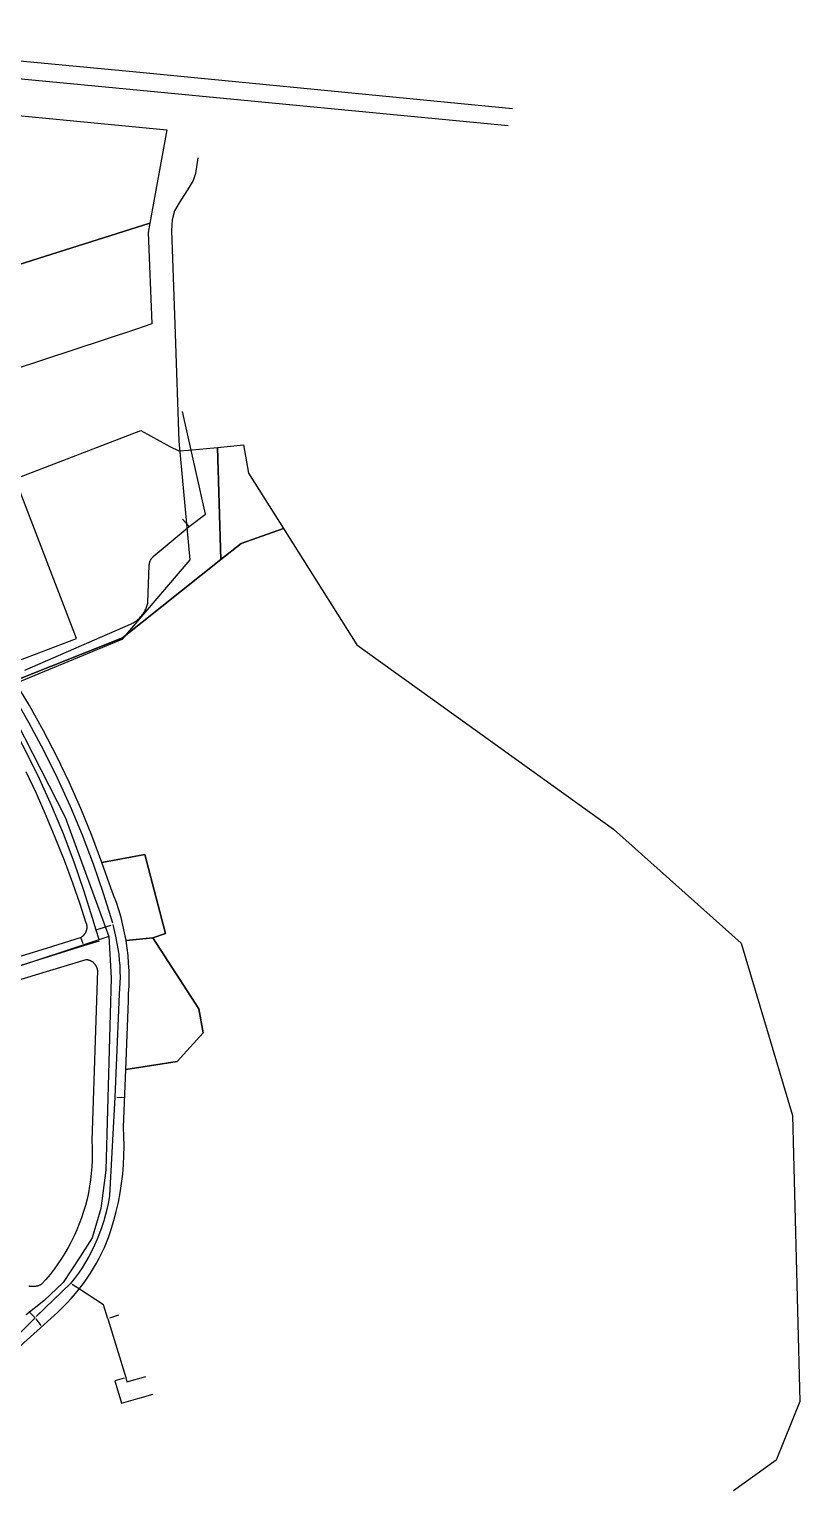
# Model space of a CAD drawing. Extents: x 1876309 to 1899261, y 443723 to 466661.
# Drawn here: x 1897187 to 1899261, y 452837 to 456754 of the extents above; entities that cross this region are included whole.
import ezdxf

# ---------------------------------------------------------------- set-up
doc = ezdxf.new("R2010")
doc.units = 0
doc.header["$MEASUREMENT"] = 0
for name, color, linetype in [('Parcels', 31, 'Continuous'), ('Roads', 7, 'Continuous'), ('Waterlines', 5, 'Continuous')]:
    doc.layers.add(name, color=color, linetype=linetype)

msp = doc.modelspace()

# ---------------------------------------------------------------- linework, layer by layer
at = {"layer": 'Parcels'}
for p, q in [((1897178.1, 454756.8), (1897205.7, 454697.7)), ((1897205.7, 454697.7), (1897231.8, 454638.2)), ((1897231.8, 454638.2), (1897256.2, 454580)), ((1897256.2, 454580), (1897280.5, 454518.1)), ((1897280.5, 454518.1), (1897303.1, 454457.2)), ((1897303.1, 454457.2), (1897322.9, 454400.5)), ((1897322.9, 454400.5), (1897339.6, 454349.6)), ((1897339.6, 454349.6), (1897340, 454348.5)), ((1897340, 454348.5), (1897340.3, 454347.4)), ((1897340.3, 454347.4), (1897340.6, 454346.4)), ((1897326.6, 454310), (1897232.2, 454280.5)), ((1897327.6, 454310.7), (1897326.6, 454310)), ((1897328.5, 454311.3), (1897327.6, 454310.7)), ((1897329.4, 454312), (1897328.5, 454311.3)), ((1897330.2, 454312.7), (1897329.4, 454312)), ((1897331.1, 454313.5), (1897330.2, 454312.7)), ((1897331.9, 454314.2), (1897331.1, 454313.5)), ((1897332.7, 454315), (1897331.9, 454314.2)), ((1897333.5, 454315.9), (1897332.7, 454315)), ((1897334.2, 454316.7), (1897333.5, 454315.9)), ((1897334.9, 454317.6), (1897334.2, 454316.7)), ((1897335.6, 454318.5), (1897334.9, 454317.6)), ((1897336.2, 454319.4), (1897335.6, 454318.5)), ((1897336.8, 454320.4), (1897336.2, 454319.4)), ((1897337.4, 454321.3), (1897336.8, 454320.4)), ((1897338, 454322.3), (1897337.4, 454321.3)), ((1897338.5, 454323.3), (1897338, 454322.3)), ((1897339, 454324.3), (1897338.5, 454323.3)), ((1897339.4, 454325.4), (1897339, 454324.3)), ((1897339.8, 454326.4), (1897339.4, 454325.4)), ((1897340.2, 454327.5), (1897339.8, 454326.4)), ((1897340.5, 454328.6), (1897340.2, 454327.5)), ((1897340.8, 454329.6), (1897340.5, 454328.6)), ((1897340.6, 454346.4), (1897340.9, 454345.3)), ((1897341, 454330.7), (1897340.8, 454329.6)), ((1897340.9, 454345.3), (1897341.1, 454344.2)), ((1897341.3, 454331.8), (1897341, 454330.7)), ((1897341.1, 454344.2), (1897341.3, 454343.1)), ((1897341.3, 454343.1), (1897341.5, 454341.9)), ((1897341.5, 454333), (1897341.3, 454331.8)), ((1897341.5, 454341.9), (1897341.6, 454340.8)), ((1897341.6, 454334.1), (1897341.5, 454333)), ((1897341.6, 454340.8), (1897341.7, 454339.7)), ((1897341.7, 454335.2), (1897341.6, 454334.1)), ((1897341.7, 454339.7), (1897341.8, 454338.6)), ((1897341.8, 454336.3), (1897341.7, 454335.2)), ((1897341.8, 454338.6), (1897341.8, 454337.4)), ((1897341.8, 454337.4), (1897341.8, 454336.3)), ((1897232.2, 454280.5), (1897130.3, 454248.6))]:
    msp.add_line(p, q, dxfattribs=at)
for points in [[(1896069.1, 456287.1), (1896175.3, 456428.8), (1896126.8, 456549.6), (1896137.5, 456619.7), (1896496.1, 456585.1), (1897557.2, 456482.8), (1897511.2, 456231.8), (1896453.2, 455897.1), (1896452.7, 455897.8), (1896425.5, 455932.9), (1896408.7, 455953.9), (1896364.9, 456006.1), (1896319.5, 456056.9), (1896272.5, 456106.1), (1896223.9, 456153.8), (1896173.7, 456199.9), (1896122.1, 456244.3), (1896069.1, 456287.1)], [(1896733.1, 455655.5), (1896685.3, 455608.9), (1896605.5, 455703), (1896528.1, 455799.1), (1896453.2, 455897.1), (1897511.2, 456231.8), (1897506.7, 456207.1), (1897516.6, 455961.5), (1897475.3, 455947), (1896805.4, 455725.8), (1896764.8, 455686.2), (1896733.1, 455655.5)], [(1897565.5, 455631), (1897589.5, 455619.1), (1897615.9, 455621.5), (1897693.5, 455628.7), (1897702.4, 455326.5), (1897437.5, 455116), (1897146.9, 455000.6), (1897122.5, 455041.2), (1897182, 455064), (1897313.8, 455114.7), (1897148.9, 455544.1), (1897487.6, 455674.2), (1897565.5, 455631)], [(1897871.3, 455409.9), (1897757.6, 455370.3), (1897702.4, 455326.5), (1897693.5, 455628.7), (1897763.5, 455635.2), (1897777.1, 455559.1), (1897871.3, 455409.9)], [(1897382.3, 454511.9), (1897498.1, 454533.2), (1897553.4, 454320.6), (1897519.3, 454308.8), (1897447.4, 454301.7), (1897443.6, 454322.5), (1897439.1, 454343.1), (1897433.9, 454363.5), (1897427.9, 454383.8), (1897421.4, 454403.9), (1897414.1, 454423.7), (1897406.2, 454443.2), (1897382.3, 454511.9)], [(1897446.6, 453954.1), (1897453.8, 454139.3), (1897454.5, 454158.6), (1897455.5, 454179.1), (1897455.9, 454199.6), (1897455.5, 454220.1), (1897454.5, 454240.6), (1897452.8, 454261.1), (1897450.4, 454281.4), (1897447.4, 454301.7), (1897519.3, 454308.8), (1897642.9, 454117.4), (1897654.7, 454053.2), (1897584.9, 453976.2), (1897446.6, 453954.1)]]:
    msp.add_lwpolyline(points, close=True, dxfattribs=at)
for points in [[(1897146.9, 455000.6), (1897437.5, 455116), (1897702.4, 455326.5), (1897757.6, 455370.3), (1897871.3, 455409.9), (1898068.9, 455097.1), (1898759, 454600.9), (1899102.4, 454294.8), (1899240.6, 453830.8), (1899260.7, 453061), (1899197, 452903.4), (1899082, 452820.8)], [(1897135.2, 453186), (1897263.1, 453301), (1897275.8, 453313), (1897288, 453325.3), (1897299.9, 453338.1), (1897311.3, 453351.3), (1897322.3, 453364.8), (1897332.8, 453378.7), (1897342.9, 453393), (1897351.6, 453406.2), (1897359.9, 453419.6), (1897367.8, 453433.3), (1897375.4, 453447.2), (1897382.4, 453461.4), (1897389.1, 453475.7), (1897394.8, 453488.8), (1897400, 453502.1), (1897405, 453515.5), (1897414.9, 453548.1), (1897421.3, 453572.8), (1897426.9, 453597.8), (1897431.6, 453622.9), (1897435.5, 453647.9), (1897438.5, 453672.9), (1897440.6, 453698.1), (1897441.9, 453723.3), (1897442.3, 453748.5), (1897441.9, 453773.8), (1897440.6, 453799), (1897446.6, 453954.1), (1897584.9, 453976.2), (1897654.7, 454053.2), (1897642.9, 454117.4), (1897519.3, 454308.8), (1897519.3, 454308.8), (1897553.4, 454320.6), (1897498.1, 454533.2), (1897382.3, 454511.9), (1897355.3, 454584.6), (1897326.1, 454656.4), (1897294.7, 454727.3), (1897261.1, 454797.2), (1897225.3, 454866), (1897187.3, 454933.6), (1897147.3, 455000)], [(1897144.3, 454191), (1897339.9, 454250.6), (1897341, 454250.5), (1897342.2, 454250.4), (1897343.3, 454250.2), (1897344.4, 454250), (1897345.5, 454249.7), (1897346.6, 454249.4), (1897347.7, 454249.1), (1897348.8, 454248.7), (1897349.8, 454248.3), (1897350.9, 454247.9), (1897351.9, 454247.4), (1897352.9, 454246.9), (1897353.9, 454246.3), (1897354.9, 454245.8), (1897355.9, 454245.1), (1897356.8, 454244.5), (1897357.7, 454243.8), (1897358.6, 454243.1), (1897359.5, 454242.4), (1897360.3, 454241.6), (1897361.1, 454240.8), (1897361.9, 454239.9), (1897362.6, 454239.1), (1897363.4, 454238.2), (1897364, 454237.3), (1897364.7, 454236.4), (1897365.3, 454235.4), (1897365.9, 454234.5), (1897366.5, 454233.5), (1897367, 454232.5), (1897367.5, 454231.4), (1897367.9, 454230.4), (1897368.3, 454229.3), (1897368.7, 454228.2), (1897369.1, 454227.2), (1897369.4, 454226.1), (1897369.6, 454225), (1897369.9, 454223.8), (1897370, 454222.7), (1897370.2, 454221.6), (1897355, 453762.4), (1897356, 453744.9), (1897356.4, 453727.4), (1897356.2, 453709.9), (1897355.4, 453692.4), (1897354, 453674.9), (1897351.9, 453657.5), (1897349.3, 453640.2), (1897346.2, 453623), (1897342.4, 453605.9), (1897338, 453588.9), (1897333.1, 453572.1), (1897327.6, 453555.4), (1897321.5, 453539), (1897314.9, 453522.8), (1897307.7, 453506.8), (1897300, 453491.1), (1897291.8, 453475.6), (1897283, 453460.5), (1897273.7, 453445.6), (1897264, 453431.1), (1897253.7, 453416.9), (1897242.9, 453403), (1897231.7, 453389.6), (1897220.1, 453376.5), (1897218.7, 453375.7), (1897217.4, 453375), (1897216, 453374.3), (1897214.6, 453373.7), (1897213.2, 453373.1), (1897211.7, 453372.6), (1897210.3, 453372.1), (1897208.8, 453371.7), (1897207.3, 453371.3), (1897205.8, 453371), (1897204.3, 453370.7), (1897202.8, 453370.5), (1897201.2, 453370.3), (1897199.7, 453370.2), (1897198.2, 453370.1), (1897196.6, 453370.1), (1897195.1, 453370.1), (1897193.6, 453370.2), (1897192, 453370.4), (1897190.5, 453370.6), (1897189, 453370.8), (1897187.5, 453371.1), (1897186, 453371.5)]]:
    msp.add_lwpolyline(points, dxfattribs=at)
at = {"layer": 'Roads'}
msp.add_line((1897401.1, 454312.1), (1897092.7, 454209.6), dxfattribs=at)
for points in [[(1898487.1, 456539.3), (1897465.3, 456639), (1896742.6, 456707.1), (1896251.9, 456754.2)], [(1896306.8, 456702), (1897373.7, 456600.7), (1898475.9, 456494.4)], [(1897640.7, 456408), (1897634.1, 456365.5), (1897628.4, 456347.1), (1897617.1, 456328.7), (1897590.1, 456287.1), (1897577.4, 456265.4), (1897571.7, 456241.3), (1897569.8, 456212), (1897579.9, 455933.9), (1897589.7, 455645.2), (1897618.7, 455326.4)], [(1897618.7, 455326.4), (1897436.1, 455111.7), (1897107.9, 454976)], [(1897104.5, 454981.9), (1897107.9, 454976), (1897283.6, 454633.6), (1897401.1, 454312.1)], [(1897401.1, 454312.1), (1897407.3, 454201), (1897393.2, 453683.7), (1897380, 453580), (1897356.7, 453501.5), (1897322.9, 453449.4), (1897278.6, 453381.7), (1897226.5, 453332.2), (1897178.5, 453294.2)]]:
    msp.add_lwpolyline(points, dxfattribs=at)
at = {"layer": 'Waterlines', "color": 5}
for p, q in [((1897617.5, 455416.1), (1897599.3, 455435.2)), ((1897357.2, 454359.7), (1897366.5, 454330.1)), ((1897332.1, 454292.3), (1897325.9, 454310.1)), ((1897366.5, 454330.1), (1897407.7, 454343.1)), ((1897366.5, 454330.1), (1897374.4, 454305.2)), ((1897153.4, 454231.8), (1897333.6, 454287.9)), ((1897333.6, 454287.9), (1897375.8, 454300.6)), ((1897422.5, 453880.1), (1897444.8, 453879.1)), ((1897298.4, 453378.3), (1897205.8, 453289.5)), ((1897322, 453363), (1897302.3, 453375.7)), ((1897196.6, 453292.7), (1897202.8, 453286.5)), ((1897205.8, 453289.5), (1897218.9, 453302)), ((1897427.1, 453293.1), (1897402.5, 453284.9)), ((1897205.1, 453283.3), (1897218.3, 453265.2)), ((1897398.3, 453283.6), (1897446.6, 453125.4)), ((1897446.6, 453125.4), (1897450, 453114.3)), ((1897450, 453114.3), (1897500.8, 453128.2)), ((1897479, 453068.8), (1897520.6, 453080.6))]:
    msp.add_line(p, q, dxfattribs=at)
for points in [[(1897617.5, 455416.1), (1897661, 455449), (1897599, 455725)], [(1897175.2, 455028.7), (1897459.1, 455152.7), (1897461.7, 455153.9), (1897464.2, 455155.2), (1897466.7, 455156.5), (1897469.1, 455157.9), (1897471.5, 455159.5), (1897473.8, 455161), (1897476.1, 455162.7), (1897478.3, 455164.5), (1897480.4, 455166.3), (1897482.5, 455168.2), (1897484.5, 455170.2), (1897486.4, 455172.2), (1897488.3, 455174.3), (1897490.1, 455176.5), (1897491.8, 455178.7), (1897493.4, 455181), (1897495, 455183.4), (1897496.4, 455185.7), (1897497.8, 455188.2), (1897499.1, 455190.7), (1897500.3, 455193.2), (1897501.5, 455195.8), (1897502.5, 455198.4), (1897503.5, 455201.1), (1897504.3, 455203.7), (1897505.1, 455206.5), (1897505.7, 455209.2), (1897506.3, 455211.9), (1897509.9, 455311), (1897510, 455312.2), (1897510.1, 455313.4), (1897510.2, 455314.6), (1897510.4, 455315.7), (1897510.6, 455316.9), (1897510.9, 455318), (1897511.2, 455319.2), (1897511.5, 455320.3), (1897511.9, 455321.4), (1897512.3, 455322.5), (1897512.8, 455323.6), (1897513.2, 455324.7), (1897513.8, 455325.8), (1897514.3, 455326.8), (1897514.9, 455327.8), (1897515.5, 455328.8), (1897516.2, 455329.8), (1897516.9, 455330.8), (1897517.6, 455331.7), (1897518.4, 455332.6), (1897519.2, 455333.5), (1897520, 455334.4), (1897520.8, 455335.2), (1897617.5, 455416.1)], [(1897057.7, 455021), (1897100.1, 454952.1), (1897140.3, 454881.8), (1897178.2, 454810.4), (1897213.9, 454737.7), (1897247.3, 454664), (1897278.3, 454589.2), (1897307, 454513.6), (1897333.3, 454437), (1897357.2, 454359.7)], [(1897119.4, 455001.7), (1897144.3, 454960), (1897186, 454887.6), (1897225.3, 454813.9), (1897262.3, 454739.1), (1897296.9, 454663), (1897329.1, 454585.9), (1897358.8, 454507.8), (1897385.9, 454428.8), (1897410.6, 454349)], [(1897411.9, 454344.4), (1897419.8, 454308.8), (1897422.9, 454293.9), (1897425.5, 454278.9), (1897427.7, 454263.8), (1897429.3, 454248.6), (1897430.5, 454233.4), (1897431.1, 454218.2), (1897431.3, 454203), (1897431, 454187.8), (1897430.2, 454172.6), (1897429, 454157.4), (1897417.5, 453880.4)], [(1897417.5, 453880.4), (1897402.9, 453615.8), (1897399.9, 453598.5), (1897396.3, 453581.4), (1897392.1, 453564.4), (1897387.4, 453547.6), (1897382.1, 453530.9), (1897376.1, 453514.4), (1897369.7, 453498.2), (1897362.6, 453482.2), (1897355, 453466.4), (1897346.9, 453450.9), (1897338.2, 453435.7), (1897329, 453420.9), (1897319.3, 453406.3), (1897309.1, 453392.1), (1897298.4, 453378.3)], [(1897398.3, 453283.6), (1897386.7, 453321.5), (1897322, 453363)], [(1897185.5, 453303), (1897191, 453297.7), (1897196.6, 453292.7)], [(1897202.8, 453286.5), (1897095.7, 453180.4), (1897075.9, 453159.8), (1897056.9, 453138.5), (1897038.6, 453116.5), (1897021.1, 453093.9), (1897004.5, 453070.8), (1896988.6, 453047)], [(1897442.3, 453124.1), (1897417.3, 453116.8), (1897435, 453056.4), (1897479, 453068.8)]]:
    msp.add_lwpolyline(points, dxfattribs=at)

doc.saveas('drawing.dxf')
